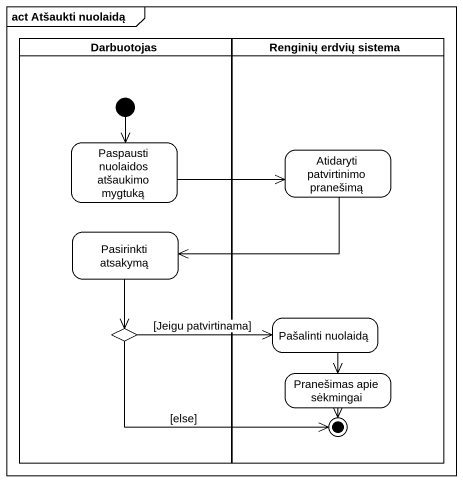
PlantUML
@startuml
mainframe act Atšaukti nuolaidą
hide empty description
state Darbuotojas <<partition>> {
  state "Paspausti nuolaidos atšaukimo mygtuką" as Paspausti_nuolaidos
  state "Pasirinkti atsakymą" as Pasirinkti_atsakymą
  state choice1 <<choice>>
  [*] --> Paspausti_nuolaidos
}
state "Renginių erdvių sistema" as Renginių_erdvių_sistema <<partition>> {
  state "Atidaryti patvirtinimo pranešimą" as Atidaryti_patvirtinimo
  state "Pašalinti nuolaidą" as Pašalinti_nuolaidą
  state "Pranešimas apie sėkmingai" as Pranešimas_apie_sėkmingai
  state final1 <<end>>
}
Paspausti_nuolaidos -right-> Atidaryti_patvirtinimo
Atidaryti_patvirtinimo -left-> Pasirinkti_atsakymą
Pasirinkti_atsakymą --> choice1
choice1 -right-> Pašalinti_nuolaidą : [Jeigu patvirtinama]
choice1 -right-> final1 : [else]
Pašalinti_nuolaidą --> Pranešimas_apie_sėkmingai
Pranešimas_apie_sėkmingai --> final1
@enduml
